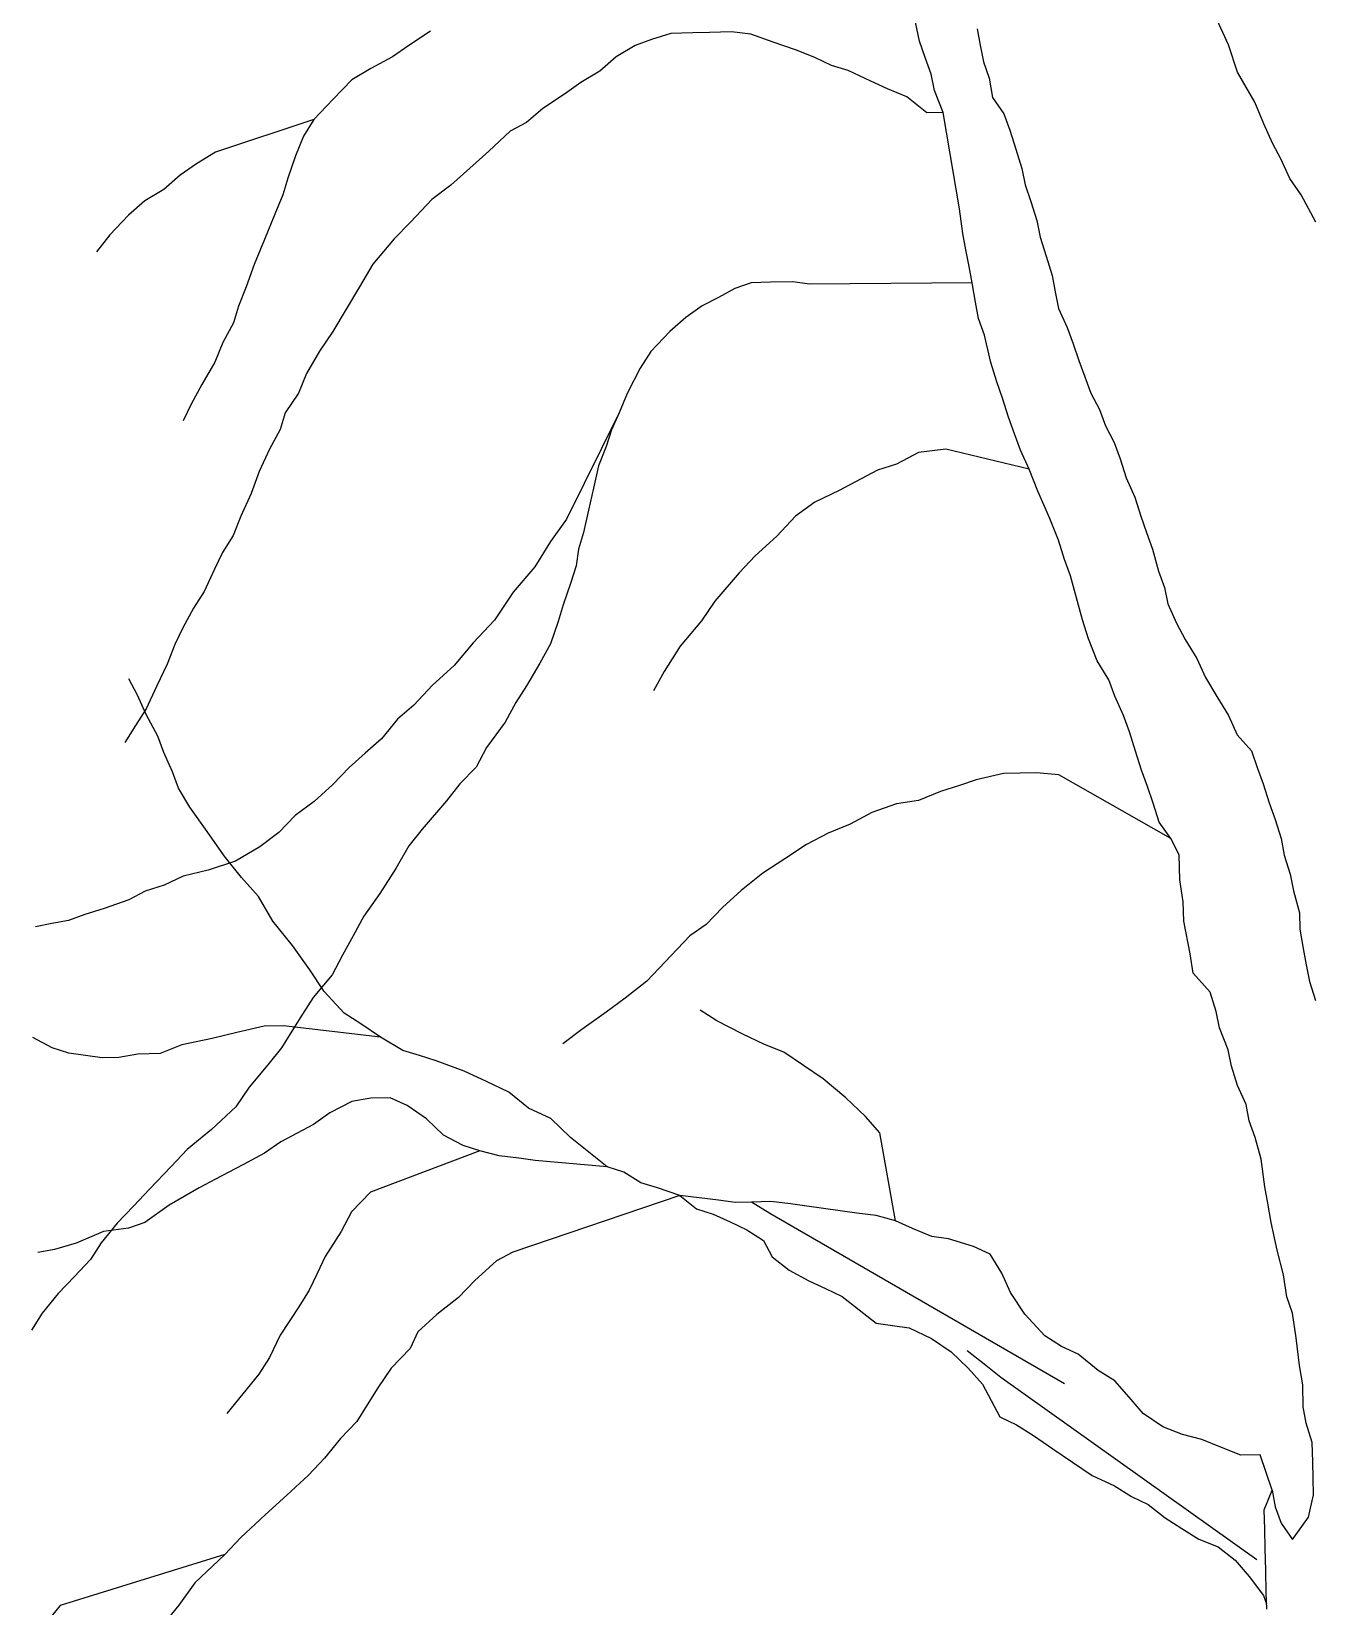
# Model space of a CAD drawing. Header units: metres. Extents: x -2 to 2.7, y 0 to 12.9.
# Drawn here: x -1.75 to 0.328, y 5.877 to 8.427 of the extents above; entities that cross this region are included whole.
import ezdxf

# ---------------------------------------------------------------- set-up
doc = ezdxf.new("R2010")
doc.units = ezdxf.units.M
doc.header["$LTSCALE"] = 0.2

msp = doc.modelspace()

# ---------------------------------------------------------------- linework, layer by layer
for p, q in [((-0.3119, 8.4115), (-0.322, 8.4604)), ((0.189, 8.4058), (0.1702, 8.4456)), ((-1.1037, 8.428), (-1.1389, 8.4048)), ((-0.7146, 8.4241), (-0.7457, 8.4144)), ((-0.6788, 8.4249), (-0.7146, 8.4241)), ((-0.652, 8.4256), (-0.6788, 8.4249)), ((-0.6163, 8.4265), (-0.652, 8.4256)), ((-0.5849, 8.4228), (-0.6163, 8.4265)), ((-0.5488, 8.4102), (-0.5849, 8.4228)), ((-0.2185, 8.4317), (-0.2134, 8.405)), ((-1.1389, 8.4048), (-1.1653, 8.3863)), ((-0.7723, 8.4048), (-0.8031, 8.3862)), ((-0.7457, 8.4144), (-0.7723, 8.4048)), ((-0.5128, 8.3977), (-0.5488, 8.4102)), ((-0.4811, 8.385), (-0.5128, 8.3977)), ((-0.3023, 8.3849), (-0.3119, 8.4115)), ((-0.2134, 8.405), (-0.2082, 8.3783)), ((0.2035, 8.3615), (0.189, 8.4058)), ((-1.2006, 8.3675), (-1.2314, 8.3489)), ((-1.1653, 8.3863), (-1.2006, 8.3675)), ((-0.8031, 8.3862), (-0.8294, 8.3632)), ((-0.454, 8.3723), (-0.4811, 8.385)), ((-0.427, 8.364), (-0.454, 8.3723)), ((-0.2927, 8.3583), (-0.3023, 8.3849)), ((-0.2082, 8.3783), (-0.1987, 8.3517)), ((-1.2314, 8.3489), (-1.2619, 8.3169)), ((-0.8602, 8.3445), (-0.8866, 8.326)), ((-0.8294, 8.3632), (-0.8602, 8.3445)), ((-0.3908, 8.347), (-0.427, 8.364)), ((-0.3637, 8.3342), (-0.3908, 8.347)), ((-0.2876, 8.3316), (-0.2927, 8.3583)), ((-0.1987, 8.3517), (-0.1934, 8.3205)), ((0.2315, 8.3129), (0.2035, 8.3615)), ((-1.2619, 8.3169), (-1.2925, 8.2848)), ((-0.8866, 8.326), (-0.9218, 8.3028)), ((-0.3321, 8.3216), (-0.3637, 8.3342)), ((-0.3001, 8.2955), (-0.3321, 8.3216)), ((-0.2733, 8.2962), (-0.2876, 8.3316)), ((-0.1934, 8.3205), (-0.1749, 8.2941)), ((-0.9218, 8.3028), (-0.9481, 8.2798)), ((-0.2733, 8.2962), (-0.3001, 8.2955)), ((-0.2472, 8.1403), (-0.2733, 8.2962)), ((-0.1749, 8.2941), (-0.1653, 8.2675)), ((0.2458, 8.2775), (0.2315, 8.3129)), ((-1.2925, 8.2848), (-1.4521, 8.2318)), ((-1.2925, 8.2848), (-1.3097, 8.2576)), ((-0.9745, 8.2657), (-1.0095, 8.2336)), ((-0.9481, 8.2798), (-0.9745, 8.2657)), ((-0.1653, 8.2675), (-0.1556, 8.2365)), ((0.26, 8.2466), (0.2458, 8.2775)), ((-1.3097, 8.2576), (-1.3223, 8.226)), ((0.274, 8.2201), (0.26, 8.2466)), ((-1.4521, 8.2318), (-1.483, 8.2131)), ((-1.3223, 8.226), (-1.3349, 8.1899)), ((-1.0095, 8.2336), (-1.0402, 8.206)), ((-0.1556, 8.2365), (-0.1459, 8.2054)), ((0.2882, 8.1891), (0.274, 8.2201)), ((-1.5093, 8.1946), (-1.5356, 8.1716)), ((-1.483, 8.2131), (-1.5093, 8.1946)), ((-1.3349, 8.1899), (-1.3431, 8.1629)), ((-1.0402, 8.206), (-1.0708, 8.1784)), ((-0.1459, 8.2054), (-0.1408, 8.1787)), ((0.3067, 8.1628), (0.2882, 8.1891)), ((-1.5356, 8.1716), (-1.5665, 8.153)), ((-1.3431, 8.1629), (-1.3558, 8.1313)), ((-1.0708, 8.1784), (-1.1015, 8.1553)), ((-0.1408, 8.1787), (-0.1312, 8.1521)), ((0.3301, 8.1186), (0.3067, 8.1628)), ((-1.5665, 8.153), (-1.5927, 8.13)), ((-1.1015, 8.1553), (-1.1364, 8.1187)), ((-0.2417, 8.1002), (-0.2472, 8.1403)), ((-0.1312, 8.1521), (-0.1215, 8.121)), ((-1.5927, 8.13), (-1.6232, 8.0979)), ((-1.3558, 8.1313), (-1.3727, 8.0906)), ((-1.1364, 8.1187), (-1.1626, 8.0913)), ((-0.1215, 8.121), (-0.1164, 8.0943)), ((-1.6232, 8.0979), (-1.6449, 8.0706)), ((-1.3727, 8.0906), (-1.3896, 8.05)), ((-1.1626, 8.0913), (-1.1973, 8.0502)), ((-0.2366, 8.0735), (-0.2417, 8.1002)), ((-0.1164, 8.0943), (-0.1067, 8.0633)), ((-0.2315, 8.0468), (-0.2366, 8.0735)), ((-0.1067, 8.0633), (-0.097, 8.0322)), ((-1.3896, 8.05), (-1.4021, 8.0139)), ((-1.1973, 8.0502), (-1.2188, 8.0139)), ((-0.2264, 8.0201), (-0.2315, 8.0468)), ((-1.4021, 8.0139), (-1.4148, 7.9823)), ((-1.2188, 8.0139), (-1.2403, 7.9776)), ((-0.6106, 8.0108), (-0.6371, 7.9967)), ((-0.5841, 8.0204), (-0.6106, 8.0108)), ((-0.5528, 8.0211), (-0.5841, 8.0204)), ((-0.517, 8.022), (-0.5528, 8.0211)), ((-0.4901, 8.0182), (-0.517, 8.022)), ((-0.2264, 8.0201), (-0.4901, 8.0182)), ((-0.2211, 7.989), (-0.2264, 8.0201)), ((-0.097, 8.0322), (-0.0919, 8.0055)), ((-0.6371, 7.9967), (-0.6636, 7.9827)), ((-0.216, 7.9623), (-0.2211, 7.989)), ((-0.0919, 8.0055), (-0.0868, 7.9788)), ((-1.4148, 7.9823), (-1.423, 7.9553)), ((-1.2403, 7.9776), (-1.2617, 7.9413)), ((-0.69, 7.9641), (-0.7163, 7.9412)), ((-0.6636, 7.9827), (-0.69, 7.9641)), ((-0.2064, 7.9357), (-0.216, 7.9623)), ((-0.0868, 7.9788), (-0.0726, 7.9479)), ((-1.423, 7.9553), (-1.4402, 7.9235)), ((-1.2617, 7.9413), (-1.2833, 7.9095)), ((-0.7163, 7.9412), (-0.7468, 7.9091)), ((-0.1964, 7.8912), (-0.2064, 7.9357)), ((-0.0726, 7.9479), (-0.063, 7.9213)), ((-1.4402, 7.9235), (-1.4528, 7.8919)), ((-1.2833, 7.9095), (-1.3048, 7.8732)), ((-0.7468, 7.9091), (-0.764, 7.8819)), ((-0.063, 7.9213), (-0.0534, 7.8947)), ((-1.4528, 7.8919), (-1.4743, 7.8556)), ((-0.764, 7.8819), (-0.7854, 7.8411)), ((-0.1867, 7.8601), (-0.1964, 7.8912)), ((-0.0534, 7.8947), (-0.0438, 7.8681)), ((-1.3048, 7.8732), (-1.3174, 7.8416)), ((-0.1771, 7.8335), (-0.1867, 7.8601)), ((-0.0438, 7.8681), (-0.0342, 7.8415)), ((-1.4743, 7.8556), (-1.4914, 7.8239)), ((-1.3174, 7.8416), (-1.339, 7.8098)), ((-0.7854, 7.8411), (-0.798, 7.8095)), ((-0.1674, 7.8025), (-0.1771, 7.8335)), ((-0.0342, 7.8415), (-0.0202, 7.815)), ((-1.4914, 7.8239), (-1.5041, 7.7968)), ((-1.339, 7.8098), (-1.3473, 7.7827)), ((-0.798, 7.8095), (-0.8833, 7.6375)), ((-0.798, 7.8095), (-0.8108, 7.7824)), ((-0.0202, 7.815), (-0.0106, 7.7884)), ((-1.3473, 7.7827), (-1.3644, 7.751)), ((-0.8108, 7.7824), (-0.819, 7.7553)), ((-0.1578, 7.7759), (-0.1674, 7.8025)), ((-0.0106, 7.7884), (0.0035, 7.7619)), ((-0.819, 7.7553), (-0.8317, 7.7237)), ((-0.1482, 7.7493), (-0.1578, 7.7759)), ((0.0035, 7.7619), (0.0131, 7.7353)), ((-1.3644, 7.751), (-1.3814, 7.7148)), ((-0.3136, 7.7453), (-0.3489, 7.7265)), ((-0.269, 7.7508), (-0.3136, 7.7453)), ((-0.1341, 7.7183), (-0.269, 7.7508)), ((-0.1341, 7.7183), (-0.1482, 7.7493)), ((0.0131, 7.7353), (0.0228, 7.7043)), ((-1.3814, 7.7148), (-1.394, 7.6788)), ((-0.8317, 7.7237), (-0.8398, 7.6878)), ((-0.3799, 7.7168), (-0.4153, 7.6981)), ((-0.3489, 7.7265), (-0.3799, 7.7168)), ((-0.1198, 7.6829), (-0.1341, 7.7183)), ((0.0228, 7.7043), (0.0369, 7.6733)), ((-1.394, 7.6788), (-1.411, 7.6426)), ((-0.8398, 7.6878), (-0.8478, 7.6518)), ((-0.4417, 7.684), (-0.4815, 7.6652)), ((-0.4153, 7.6981), (-0.4417, 7.684)), ((-0.1008, 7.6387), (-0.1198, 7.6829)), ((-0.4815, 7.6652), (-0.5123, 7.6421)), ((0.0369, 7.6733), (0.0466, 7.6423)), ((-1.411, 7.6426), (-1.4236, 7.611)), ((-0.8833, 7.6375), (-0.9092, 7.6011)), ((-0.8478, 7.6518), (-0.8559, 7.6158)), ((-0.5123, 7.6421), (-0.5428, 7.61)), ((-0.0866, 7.6032), (-0.1008, 7.6387)), ((0.0466, 7.6423), (0.0562, 7.6157)), ((-1.4236, 7.611), (-1.4408, 7.5837)), ((-0.9092, 7.6011), (-0.935, 7.5603)), ((-0.8559, 7.6158), (-0.8642, 7.5888)), ((-0.5428, 7.61), (-0.5778, 7.5779)), ((-0.0769, 7.5722), (-0.0866, 7.6032)), ((0.0562, 7.6157), (0.0658, 7.5891)), ((-1.4408, 7.5837), (-1.4536, 7.5566)), ((-0.8642, 7.5888), (-0.868, 7.5619)), ((-0.5778, 7.5779), (-0.6039, 7.5504)), ((0.0658, 7.5891), (0.0756, 7.5535)), ((-1.4536, 7.5566), (-1.4706, 7.5204)), ((-0.935, 7.5603), (-0.9698, 7.5192)), ((-0.868, 7.5619), (-0.8763, 7.5349)), ((-0.6039, 7.5504), (-0.6431, 7.5048)), ((-0.0673, 7.5456), (-0.0769, 7.5722)), ((0.0756, 7.5535), (0.0852, 7.5269)), ((-0.8763, 7.5349), (-0.8888, 7.4988)), ((-0.0575, 7.5101), (-0.0673, 7.5456)), ((0.0852, 7.5269), (0.0903, 7.5002)), ((-1.4706, 7.5204), (-1.4878, 7.4932)), ((-0.9698, 7.5192), (-1, 7.4737)), ((-0.6431, 7.5048), (-0.6646, 7.4729)), ((-0.0477, 7.4745), (-0.0575, 7.5101)), ((0.0903, 7.5002), (0.1045, 7.4693)), ((-1.4878, 7.4932), (-1.5049, 7.4614)), ((-1, 7.4737), (-1.0349, 7.4371)), ((-0.8888, 7.4988), (-0.8971, 7.4718)), ((-0.038, 7.4435), (-0.0477, 7.4745)), ((-1.5049, 7.4614), (-1.5177, 7.4343)), ((-0.8971, 7.4718), (-0.9096, 7.4357)), ((-0.6646, 7.4729), (-0.6994, 7.4319)), ((0.1045, 7.4693), (0.1185, 7.4428)), ((-1.5177, 7.4343), (-1.5303, 7.4027)), ((-1.0349, 7.4371), (-1.0653, 7.4006)), ((-0.9096, 7.4357), (-0.9268, 7.404)), ((-0.6994, 7.4319), (-0.7252, 7.391)), ((-0.0237, 7.408), (-0.038, 7.4435)), ((0.1185, 7.4428), (0.1372, 7.412)), ((-1.5303, 7.4027), (-1.5473, 7.3665)), ((-1.0653, 7.4006), (-1.1003, 7.3685)), ((-0.9268, 7.404), (-0.9482, 7.3677)), ((-0.0051, 7.3772), (-0.0237, 7.408)), ((0.1372, 7.412), (0.1513, 7.381)), ((-1.5783, 7.3524), (-1.5923, 7.3788)), ((-0.7252, 7.391), (-0.7424, 7.3593)), ((0.0045, 7.3506), (-0.0051, 7.3772)), ((0.1513, 7.381), (0.17, 7.3502)), ((-1.5641, 7.3214), (-1.5783, 7.3524)), ((-1.5473, 7.3665), (-1.5643, 7.3303)), ((-1.1003, 7.3685), (-1.1308, 7.3364)), ((-0.9482, 7.3677), (-0.9654, 7.3404)), ((0.0187, 7.3197), (0.0045, 7.3506)), ((0.17, 7.3502), (0.1886, 7.3193)), ((-1.5643, 7.3303), (-1.5816, 7.3031)), ((-1.5454, 7.2861), (-1.5641, 7.3214)), ((-1.1308, 7.3364), (-1.157, 7.3134)), ((-0.9654, 7.3404), (-0.9826, 7.3087)), ((-1.5816, 7.3031), (-1.5988, 7.2758)), ((-1.157, 7.3134), (-1.1831, 7.2815)), ((-0.9826, 7.3087), (-1.0129, 7.2677)), ((0.0283, 7.2931), (0.0187, 7.3197)), ((0.1886, 7.3193), (0.2028, 7.2884)), ((-1.5358, 7.2595), (-1.5454, 7.2861)), ((-1.1831, 7.2815), (-1.2094, 7.2585)), ((0.038, 7.262), (0.0283, 7.2931)), ((0.2028, 7.2884), (0.2258, 7.2621)), ((-1.5216, 7.2285), (-1.5358, 7.2595)), ((-1.2094, 7.2585), (-1.2356, 7.2355)), ((-1.0129, 7.2677), (-1.03, 7.236)), ((0.0477, 7.2309), (0.038, 7.262)), ((0.2258, 7.2621), (0.2354, 7.2355)), ((-1.512, 7.2019), (-1.5216, 7.2285)), ((-1.2356, 7.2355), (-1.2618, 7.208)), ((-1.03, 7.236), (-1.0561, 7.2086)), ((-0.1757, 7.2255), (-0.2202, 7.2155)), ((-0.1489, 7.2262), (-0.1757, 7.2255)), ((-0.1221, 7.2268), (-0.1489, 7.2262)), ((-0.0863, 7.2232), (-0.1221, 7.2268)), ((0.0951, 7.1203), (-0.0863, 7.2232)), ((0.0573, 7.2043), (0.0477, 7.2309)), ((0.2354, 7.2355), (0.245, 7.2089)), ((-1.4934, 7.1711), (-1.512, 7.2019)), ((-1.2618, 7.208), (-1.2924, 7.1805)), ((-1.0561, 7.2086), (-1.0778, 7.1812)), ((-0.2779, 7.1962), (-0.3133, 7.1819)), ((-0.2468, 7.2059), (-0.2779, 7.1962)), ((-0.2202, 7.2155), (-0.2468, 7.2059)), ((0.0669, 7.1778), (0.0573, 7.2043)), ((0.245, 7.2089), (0.2546, 7.1779)), ((-1.4656, 7.1315), (-1.4934, 7.1711)), ((-1.2924, 7.1805), (-1.3232, 7.1574)), ((-1.0778, 7.1812), (-1.117, 7.1355)), ((-0.3489, 7.1766), (-0.3888, 7.1622)), ((-0.3133, 7.1819), (-0.3489, 7.1766)), ((0.0766, 7.1467), (0.0669, 7.1778)), ((0.2546, 7.1779), (0.2642, 7.1513)), ((-1.3232, 7.1574), (-1.3493, 7.1299)), ((-0.4241, 7.1435), (-0.4595, 7.1292)), ((-0.3888, 7.1622), (-0.4241, 7.1435)), ((0.0951, 7.1203), (0.0766, 7.1467)), ((0.2642, 7.1513), (0.2739, 7.1202)), ((-1.4378, 7.092), (-1.4656, 7.1315)), ((-1.3493, 7.1299), (-1.38, 7.1068)), ((-1.117, 7.1355), (-1.1386, 7.1082)), ((-0.4595, 7.1292), (-0.4949, 7.1104)), ((0.1091, 7.0938), (0.0951, 7.1203)), ((0.2739, 7.1202), (0.2791, 7.0935)), ((-1.4101, 7.0569), (-1.4378, 7.092)), ((-1.38, 7.1068), (-1.4197, 7.0835)), ((-1.1386, 7.1082), (-1.1601, 7.0719)), ((-0.4949, 7.1104), (-0.5301, 7.0872)), ((0.1101, 7.0536), (0.1091, 7.0938)), ((0.2791, 7.0935), (0.2888, 7.0624)), ((-1.4641, 7.069), (-1.5041, 7.0591)), ((-1.4197, 7.0835), (-1.4641, 7.069)), ((-1.1601, 7.0719), (-1.1859, 7.031)), ((-0.5301, 7.0872), (-0.5653, 7.064)), ((-1.535, 7.0449), (-1.5661, 7.0352)), ((-1.5041, 7.0591), (-1.535, 7.0449)), ((-1.3826, 7.0263), (-1.4101, 7.0569)), ((-0.5653, 7.064), (-0.6004, 7.0363)), ((0.1155, 7.018), (0.1101, 7.0536)), ((0.2888, 7.0624), (0.2939, 7.0357)), ((-1.5926, 7.0211), (-1.6325, 7.0068)), ((-1.5661, 7.0352), (-1.5926, 7.0211)), ((-1.3592, 6.9866), (-1.3826, 7.0263)), ((-1.1859, 7.031), (-1.2119, 6.9946)), ((-0.6004, 7.0363), (-0.631, 7.0088)), ((0.1162, 6.9867), (0.1155, 7.018)), ((0.2939, 7.0357), (0.3037, 7.0002)), ((-1.6635, 6.9971), (-1.6901, 6.9875)), ((-1.6325, 7.0068), (-1.6635, 6.9971)), ((-1.2119, 6.9946), (-1.229, 6.9629)), ((-0.631, 7.0088), (-0.6571, 6.9813)), ((0.3037, 7.0002), (0.3043, 6.9734)), ((-1.7168, 6.9824), (-1.7435, 6.9772)), ((-1.6901, 6.9875), (-1.7168, 6.9824)), ((-1.327, 6.9471), (-1.3592, 6.9866)), ((-0.6571, 6.9813), (-0.6835, 6.9628)), ((0.1265, 6.9333), (0.1162, 6.9867)), ((0.3043, 6.9734), (0.3096, 6.9422)), ((-1.2992, 6.9076), (-1.327, 6.9471)), ((-1.229, 6.9629), (-1.2461, 6.9312)), ((-0.6835, 6.9628), (-0.714, 6.9307)), ((0.3096, 6.9422), (0.3147, 6.9155)), ((-1.2461, 6.9312), (-1.2632, 6.8995)), ((-0.714, 6.9307), (-0.7533, 6.8895)), ((0.1317, 6.9021), (0.1265, 6.9333)), ((0.3147, 6.9155), (0.3198, 6.8888)), ((-1.276, 6.8724), (-1.2992, 6.9076)), ((-1.2632, 6.8995), (-1.2936, 6.863)), ((-0.7533, 6.8895), (-0.7884, 6.8619)), ((0.1593, 6.8715), (0.1317, 6.9021)), ((0.3198, 6.8888), (0.3295, 6.8578)), ((-1.2936, 6.863), (-1.3109, 6.8357)), ((-1.2438, 6.8374), (-1.276, 6.8724)), ((-0.7884, 6.8619), (-0.8191, 6.8388)), ((0.169, 6.8404), (0.1593, 6.8715)), ((-1.2166, 6.8201), (-1.2438, 6.8374)), ((-0.8191, 6.8388), (-0.8587, 6.811)), ((-0.6399, 6.8252), (-0.6672, 6.8425)), ((0.1741, 6.8137), (0.169, 6.8404)), ((-1.373, 6.8163), (-1.4175, 6.8063)), ((-1.3417, 6.8171), (-1.373, 6.8163)), ((-1.1848, 6.7986), (-1.3417, 6.8171)), ((-1.3109, 6.8357), (-1.3281, 6.8085)), ((-1.1848, 6.7986), (-1.2166, 6.8201)), ((-0.8587, 6.811), (-0.8894, 6.7879)), ((-0.5992, 6.8039), (-0.6399, 6.8252)), ((0.1884, 6.7783), (0.1741, 6.8137)), ((-1.7164, 6.7812), (-1.7481, 6.7983)), ((-1.5064, 6.7863), (-1.5418, 6.772)), ((-1.4575, 6.7964), (-1.5064, 6.7863)), ((-1.4175, 6.8063), (-1.4575, 6.7964)), ((-1.3281, 6.8085), (-1.3453, 6.7812)), ((-1.1485, 6.7771), (-1.1848, 6.7986)), ((-0.563, 6.7869), (-0.5992, 6.8039)), ((-0.5314, 6.7742), (-0.563, 6.7869)), ((-1.6894, 6.7729), (-1.7164, 6.7812)), ((-1.6625, 6.7691), (-1.6894, 6.7729)), ((-1.6355, 6.7652), (-1.6625, 6.7691)), ((-1.6087, 6.7659), (-1.6355, 6.7652)), ((-1.5776, 6.7711), (-1.6087, 6.7659)), ((-1.5418, 6.772), (-1.5776, 6.7711)), ((-1.3453, 6.7812), (-1.367, 6.7539)), ((-1.1214, 6.7688), (-1.1485, 6.7771)), ((-1.0944, 6.7605), (-1.1214, 6.7688)), ((-1.0493, 6.7437), (-1.0944, 6.7605)), ((-0.4996, 6.7526), (-0.5314, 6.7742)), ((0.1935, 6.7516), (0.1884, 6.7783)), ((-1.367, 6.7539), (-1.3974, 6.7174)), ((-1.0131, 6.7267), (-1.0493, 6.7437)), ((-0.4677, 6.7311), (-0.4996, 6.7526)), ((0.2032, 6.7205), (0.1935, 6.7516)), ((-1.3974, 6.7174), (-1.419, 6.6856)), ((-0.9769, 6.7097), (-1.0131, 6.7267)), ((-0.945, 6.6837), (-0.9769, 6.7097)), ((-0.4312, 6.7006), (-0.4677, 6.7311)), ((0.2173, 6.6896), (0.2032, 6.7205)), ((-1.419, 6.6856), (-1.4583, 6.6488)), ((-1.2314, 6.6946), (-1.2667, 6.6759)), ((-1.2002, 6.6998), (-1.2314, 6.6946)), ((-1.169, 6.7006), (-1.2002, 6.6998)), ((-1.1418, 6.6878), (-1.169, 6.7006)), ((-1.11, 6.6663), (-1.1418, 6.6878)), ((-0.9088, 6.6667), (-0.945, 6.6837)), ((-0.3992, 6.6701), (-0.4312, 6.7006)), ((0.2225, 6.6629), (0.2173, 6.6896)), ((-1.2931, 6.6573), (-1.3196, 6.6433)), ((-1.2667, 6.6759), (-1.2931, 6.6573)), ((-1.0825, 6.6401), (-1.11, 6.6663)), ((-0.8768, 6.6362), (-0.9088, 6.6667)), ((-0.3762, 6.6439), (-0.3992, 6.6701)), ((0.2321, 6.6363), (0.2225, 6.6629)), ((-1.4583, 6.6488), (-1.4978, 6.6166)), ((-1.3196, 6.6433), (-1.3461, 6.6292)), ((-1.0508, 6.623), (-1.0825, 6.6401)), ((-0.8448, 6.6101), (-0.8768, 6.6362)), ((-0.3504, 6.5014), (-0.3762, 6.6439)), ((0.2419, 6.6008), (0.2321, 6.6363)), ((-1.4978, 6.6166), (-1.5239, 6.5891)), ((-1.3725, 6.6107), (-1.4078, 6.5919)), ((-1.3461, 6.6292), (-1.3725, 6.6107)), ((-1.0238, 6.6147), (-1.201, 6.5478)), ((-1.0238, 6.6147), (-1.0508, 6.623)), ((-0.9923, 6.6065), (-1.0238, 6.6147)), ((-0.9609, 6.6028), (-0.9923, 6.6065)), ((-0.8175, 6.5884), (-0.8448, 6.6101)), ((-1.5239, 6.5891), (-1.5588, 6.5525)), ((-1.4078, 6.5919), (-1.4519, 6.5685)), ((-0.934, 6.599), (-0.9609, 6.6028)), ((-0.8175, 6.5884), (-0.934, 6.599)), ((-0.7905, 6.5801), (-0.8175, 6.5884)), ((0.2474, 6.5562), (0.2419, 6.6008)), ((-1.4519, 6.5685), (-1.4784, 6.5545)), ((-0.7632, 6.5629), (-0.7905, 6.5801)), ((-0.7362, 6.5546), (-0.7632, 6.5629)), ((0.2525, 6.5295), (0.2474, 6.5562)), ((-1.5588, 6.5525), (-1.585, 6.525)), ((-1.4784, 6.5545), (-1.5269, 6.5264)), ((-1.201, 6.5478), (-1.2315, 6.5157)), ((-0.7001, 6.5421), (-0.9706, 6.4506)), ((-0.7001, 6.5421), (-0.7362, 6.5546)), ((-0.7001, 6.5421), (-0.6728, 6.5204)), ((-0.6687, 6.5384), (-0.7001, 6.5421)), ((-0.6373, 6.5347), (-0.6687, 6.5384)), ((-0.6104, 6.5309), (-0.6373, 6.5347)), ((-0.5836, 6.5315), (-0.6104, 6.5309)), ((-0.5523, 6.5323), (-0.5836, 6.5315)), ((-0.5539, 6.5132), (-0.5836, 6.5315)), ((-0.5209, 6.5286), (-0.5523, 6.5323)), ((-1.585, 6.525), (-1.6111, 6.4976)), ((-1.5269, 6.5264), (-1.5665, 6.4987)), ((-1.2315, 6.5157), (-1.2487, 6.484)), ((-0.6728, 6.5204), (-0.6457, 6.5121)), ((-0.6457, 6.5121), (-0.6186, 6.4994)), ((-0.0771, 6.2371), (-0.5539, 6.5132)), ((-0.494, 6.5247), (-0.5209, 6.5286)), ((-0.4671, 6.5209), (-0.494, 6.5247)), ((-0.4402, 6.5171), (-0.4671, 6.5209)), ((-0.4133, 6.5133), (-0.4402, 6.5171)), ((-0.3819, 6.5096), (-0.4133, 6.5133)), ((-0.3504, 6.5014), (-0.3819, 6.5096)), ((0.2578, 6.4983), (0.2525, 6.5295)), ((-1.6332, 6.4836), (-1.6774, 6.4647)), ((-1.6111, 6.4976), (-1.6372, 6.4656)), ((-1.5931, 6.4891), (-1.6332, 6.4836)), ((-1.5665, 6.4987), (-1.5931, 6.4891)), ((-1.2487, 6.484), (-1.2745, 6.4432)), ((-0.6186, 6.4994), (-0.5915, 6.4866)), ((-0.5915, 6.4866), (-0.5642, 6.4694)), ((-0.3232, 6.4887), (-0.3504, 6.5014)), ((-0.2916, 6.476), (-0.3232, 6.4887)), ((0.2678, 6.4539), (0.2578, 6.4983)), ((-1.7129, 6.4549), (-1.7396, 6.4497)), ((-1.6774, 6.4647), (-1.7129, 6.4549)), ((-1.6372, 6.4656), (-1.6544, 6.4384)), ((-0.5642, 6.4694), (-0.5502, 6.4429)), ((-0.2647, 6.4722), (-0.2916, 6.476)), ((-0.2242, 6.4598), (-0.2647, 6.4722)), ((-0.197, 6.447), (-0.2242, 6.4598)), ((0.2777, 6.4139), (0.2678, 6.4539)), ((-1.6544, 6.4384), (-1.6806, 6.4109)), ((-1.2745, 6.4432), (-1.2872, 6.416)), ((-0.9971, 6.4365), (-1.0321, 6.4044)), ((-0.9706, 6.4506), (-0.9971, 6.4365)), ((-0.5502, 6.4429), (-0.5228, 6.4212)), ((-0.1784, 6.4162), (-0.197, 6.447)), ((-1.6806, 6.4109), (-1.7067, 6.3835)), ((-1.2872, 6.416), (-1.3, 6.3889)), ((-1.0321, 6.4044), (-1.0583, 6.3769)), ((-0.5228, 6.4212), (-0.4911, 6.4041)), ((-0.4911, 6.4041), (-0.464, 6.3913)), ((-0.1642, 6.3852), (-0.1784, 6.4162)), ((0.283, 6.3782), (0.2777, 6.4139)), ((-1.7067, 6.3835), (-1.7328, 6.3515)), ((-1.3, 6.3889), (-1.3172, 6.3616)), ((-1.0583, 6.3769), (-1.0934, 6.3492)), ((-0.464, 6.3913), (-0.4368, 6.3786)), ((-0.4368, 6.3786), (-0.4095, 6.3569)), ((-0.141, 6.35), (-0.1642, 6.3852)), ((0.2926, 6.3516), (0.283, 6.3782)), ((-1.7328, 6.3515), (-1.75, 6.3243)), ((-1.3172, 6.3616), (-1.3474, 6.3162)), ((-0.4095, 6.3569), (-0.3821, 6.3352)), ((0.2981, 6.3115), (0.2926, 6.3516)), ((-1.0934, 6.3492), (-1.124, 6.3216)), ((-0.3821, 6.3352), (-0.3552, 6.3314)), ((-0.3552, 6.3314), (-0.3283, 6.3276)), ((-0.3283, 6.3276), (-0.2921, 6.3106)), ((-0.1089, 6.315), (-0.141, 6.35)), ((-1.3474, 6.3162), (-1.3644, 6.28)), ((-1.124, 6.3216), (-1.1367, 6.2945)), ((-0.2921, 6.3106), (-0.2603, 6.289)), ((-0.0816, 6.2978), (-0.1089, 6.315)), ((0.3036, 6.2669), (0.2981, 6.3115)), ((-1.3644, 6.28), (-1.3816, 6.2528)), ((-1.1367, 6.2945), (-1.1673, 6.2625)), ((-0.2603, 6.289), (-0.2328, 6.2628)), ((-0.2071, 6.269), (-0.2345, 6.2907)), ((-0.0545, 6.2851), (-0.0816, 6.2978)), ((-0.0226, 6.259), (-0.0545, 6.2851)), ((-1.3816, 6.2528), (-1.4077, 6.2208)), ((-1.1673, 6.2625), (-1.1888, 6.2306)), ((-0.2328, 6.2628), (-0.2098, 6.2366)), ((-0.1798, 6.2473), (-0.2071, 6.269)), ((0.0047, 6.2418), (-0.0226, 6.259)), ((0.3089, 6.2358), (0.3036, 6.2669)), ((-1.1888, 6.2306), (-1.2061, 6.2034)), ((-0.2098, 6.2366), (-0.1958, 6.2101)), ((0.2348, 5.952), (-0.1798, 6.2473)), ((0.0277, 6.2155), (0.0047, 6.2418)), ((0.3097, 6.2), (0.3089, 6.2358)), ((-1.4077, 6.2208), (-1.4337, 6.1889)), ((-1.2061, 6.2034), (-1.2233, 6.1761)), ((-0.1958, 6.2101), (-0.1817, 6.1836)), ((0.0507, 6.1892), (0.0277, 6.2155)), ((0.3148, 6.1733), (0.3097, 6.2)), ((-1.2233, 6.1761), (-1.2494, 6.1487)), ((-0.1817, 6.1836), (-0.1546, 6.1708)), ((0.0825, 6.1677), (0.0507, 6.1892)), ((0.3245, 6.1423), (0.3148, 6.1733)), ((-1.2494, 6.1487), (-1.2755, 6.1168)), ((-0.1546, 6.1708), (-0.1273, 6.1536)), ((-0.1273, 6.1536), (-0.0955, 6.132)), ((0.1141, 6.155), (0.0825, 6.1677)), ((0.1456, 6.1468), (0.1141, 6.155)), ((-0.0955, 6.132), (-0.0637, 6.1105)), ((0.1772, 6.1342), (0.1456, 6.1468)), ((0.2088, 6.1216), (0.1772, 6.1342)), ((0.2401, 6.1223), (0.2088, 6.1216)), ((0.2594, 6.0647), (0.2401, 6.1223)), ((0.3253, 6.111), (0.3245, 6.1423)), ((-1.2755, 6.1168), (-1.3016, 6.0893)), ((-0.0637, 6.1105), (-0.0318, 6.0889)), ((0.326, 6.0842), (0.3253, 6.111)), ((-1.3016, 6.0893), (-1.3366, 6.0571)), ((-0.0318, 6.0889), (0.0043, 6.0719)), ((0.0043, 6.0719), (0.0316, 6.0546)), ((0.3266, 6.0574), (0.326, 6.0842)), ((-1.3366, 6.0571), (-1.3716, 6.025)), ((0.0316, 6.0546), (0.0587, 6.0419)), ((0.2467, 6.0331), (0.2594, 6.0647)), ((0.2594, 6.0647), (0.2645, 6.038)), ((0.3185, 6.0214), (0.3266, 6.0574)), ((-1.3716, 6.025), (-1.411, 5.9883)), ((0.0587, 6.0419), (0.0861, 6.0202)), ((0.0861, 6.0202), (0.1133, 6.003)), ((0.2475, 6.0018), (0.2467, 6.0331)), ((0.2645, 6.038), (0.2741, 6.0114)), ((0.2926, 5.985), (0.3185, 6.0214)), ((0.1133, 6.003), (0.1406, 5.9858)), ((0.2482, 5.9705), (0.2475, 6.0018)), ((0.2741, 6.0114), (0.2926, 5.985)), ((-1.411, 5.9883), (-1.4371, 5.9608)), ((0.1406, 5.9858), (0.1722, 5.9731)), ((0.1722, 5.9731), (0.1995, 5.9514)), ((0.2491, 5.9347), (0.2482, 5.9705)), ((-1.4371, 5.9608), (-1.7034, 5.8783)), ((-1.4371, 5.9608), (-1.4852, 5.9149)), ((0.1995, 5.9514), (0.2225, 5.9252)), ((0.2225, 5.9252), (0.2456, 5.8944)), ((0.25, 5.899), (0.2491, 5.9347)), ((-1.4852, 5.9149), (-1.5111, 5.8785)), ((0.2456, 5.8944), (0.2504, 5.8811)), ((0.2506, 5.8722), (0.25, 5.899)), ((-1.7034, 5.8783), (-1.7294, 5.8464)), ((-1.5111, 5.8785), (-1.5372, 5.8466))]:
    msp.add_line(p, q)

doc.saveas('drawing.dxf')
